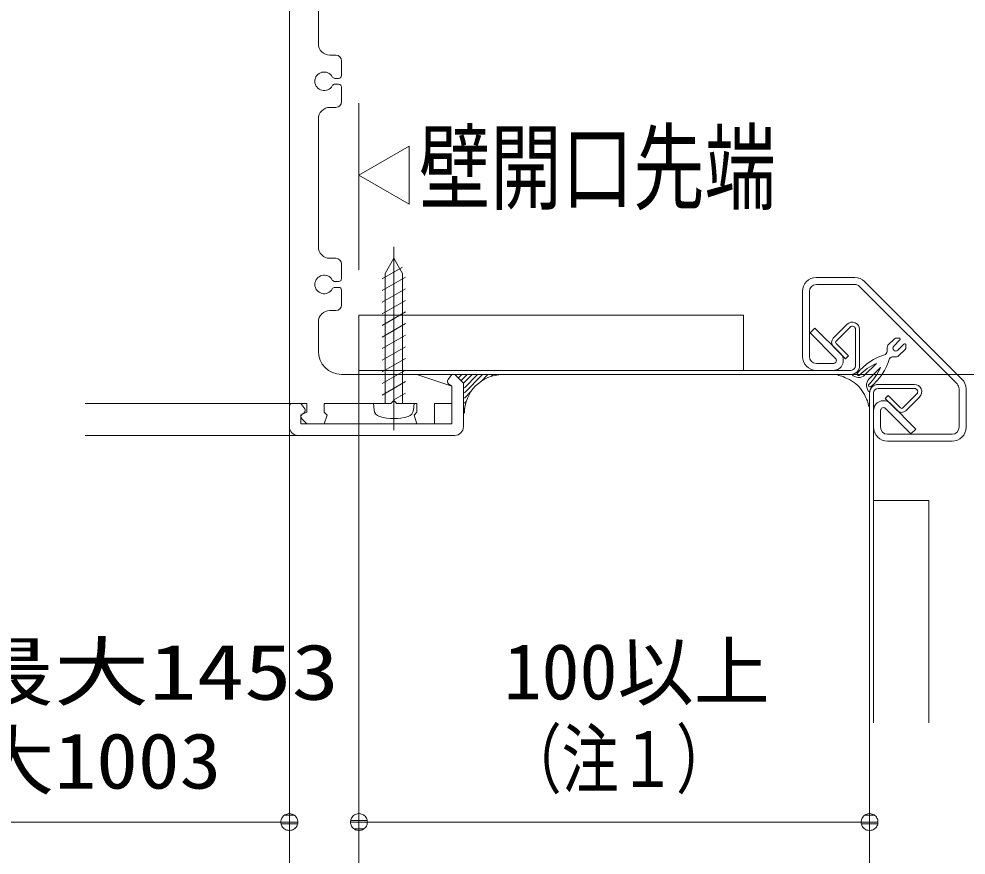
# Model space of a CAD drawing. Units: millimetres on the paper. Extents: x -305 to 305, y -152 to 152.
# Drawn here: x -182.04 to -149.39, y -116.25 to -87.44 of the extents above; entities that cross this region are included whole.
import ezdxf
from ezdxf.enums import TextEntityAlignment as Align

# ---------------------------------------------------------------- set-up
doc = ezdxf.new("R2010")
doc.units = ezdxf.units.MM
doc.linetypes.add('LONG_CHAIN', pattern=[21, 18, -1, 1, -1])
doc.linetypes.add('LONG_DOUBLE_CHAIN', pattern=[21.8, 18, -1, 0.6, -0.6, 0.6, -1])
doc.layers.add('0-1_RV', color=7, linetype='Continuous', lineweight=9)
doc.layers.add('0-3_0', color=7, linetype='Continuous', lineweight=9)
doc.styles.add('ＭＳ ゴシック', font='')
doc.styles.get('ＭＳ ゴシック').set_extended_font_data('MS Gothic')

# ---------------------------------------------------------------- blocks, each defined once
blk = doc.blocks.new('_DOTSMALL')
at = {"layer": '0-3_0'}
for p, q in [((0.0746, 0.1), (-0.0746, 0.1)), ((0.1223, -0.0248), (-0.1223, -0.0248))]:
    blk.add_line(p, q, dxfattribs=at)
for points in [[(0.125, 0), (0.124, 0.0157), (0.1211, 0.0311), (0.1162, 0.046), (0.1095, 0.0602), (0.1011, 0.0735), (0.0911, 0.0856), (0.0797, 0.0963), (0.067, 0.1055), (0.0532, 0.1131), (0.0386, 0.1189), (0.0234, 0.1228), (0.0078, 0.1248), (-0.0078, 0.1248), (-0.0234, 0.1228), (-0.0386, 0.1189), (-0.0532, 0.1131), (-0.067, 0.1055), (-0.0797, 0.0963), (-0.0911, 0.0856), (-0.1011, 0.0735), (-0.1095, 0.0602), (-0.1162, 0.046), (-0.1211, 0.0311), (-0.124, 0.0157), (-0.125, 0), (0, 0)], [(-0.125, 0), (-0.124, -0.0157), (-0.1211, -0.0311), (-0.1162, -0.046), (-0.1095, -0.0602), (-0.1011, -0.0735), (-0.0911, -0.0856), (-0.0797, -0.0963), (-0.067, -0.1055), (-0.0532, -0.1131), (-0.0386, -0.1189), (-0.0234, -0.1228), (-0.0078, -0.1248), (0.0078, -0.1248), (0.0234, -0.1228), (0.0386, -0.1189), (0.0532, -0.1131), (0.067, -0.1055), (0.0797, -0.0963), (0.0911, -0.0856), (0.1011, -0.0735), (0.1095, -0.0602), (0.1162, -0.046), (0.1211, -0.0311), (0.124, -0.0157), (0.125, 0), (0, 0)]]:
    blk.add_lwpolyline(points, close=True, dxfattribs=at)

msp = doc.modelspace()

# ---------------------------------------------------------------- linework, layer by layer
at = {"layer": '0-1_RV'}
for p, q in [((-172.718, -72.547), (-172.718, -100.687)), ((-171.718, -82.887), (-171.718, -88.287)), ((-171.318, -88.687), (-171.118, -88.687)), ((-170.918, -88.887), (-170.918, -89.387)), ((-171.148, -89.487), (-171.018, -89.487)), ((-171.148, -89.687), (-171.018, -89.687)), ((-170.918, -89.787), (-170.918, -90.287)), ((-171.318, -90.487), (-171.118, -90.487)), ((-171.718, -90.887), (-171.718, -95.287)), ((-171.318, -95.687), (-171.118, -95.687)), ((-170.918, -95.887), (-170.918, -96.387)), ((-169.418, -96.207), (-169.118, -95.687)), ((-169.118, -95.687), (-168.818, -96.207)), ((-169.518, -96.398), (-168.818, -95.994)), ((-169.418, -100.687), (-169.418, -96.207)), ((-168.818, -100.687), (-168.818, -96.207)), ((-171.148, -96.487), (-171.018, -96.487)), ((-169.518, -96.798), (-168.718, -96.336)), ((-154.553, -96.348), (-153.231, -96.348)), ((-154.552, -96.588), (-153.231, -96.588)), ((-152.892, -96.488), (-149.533, -99.847)), ((-171.148, -96.687), (-171.018, -96.687)), ((-170.918, -96.787), (-170.918, -97.287)), ((-169.518, -97.198), (-168.718, -96.736)), ((-155.032, -96.827), (-155.032, -99.067)), ((-154.792, -96.828), (-154.792, -99.067)), ((-153.062, -96.658), (-149.703, -100.017)), ((-169.518, -97.598), (-168.718, -97.136)), ((-171.318, -97.487), (-171.118, -97.487)), ((-169.518, -97.998), (-168.718, -97.536)), ((-171.718, -97.887), (-171.718, -98.887)), ((-157.063, -97.647), (-170.318, -97.647)), ((-170.318, -97.647), (-170.318, -99.687)), ((-169.518, -98.398), (-168.718, -97.936)), ((-157.063, -97.647), (-157.063, -99.547)), ((-154.599, -98.09), (-154.769, -98.259)), ((-153.892, -99.136), (-154.769, -98.259)), ((-153.723, -98.966), (-154.599, -98.09)), ((-153.49, -97.96), (-153.968, -98.439)), ((-153.391, -98.059), (-153.869, -98.537)), ((-153.203, -98.137), (-153.203, -99.387)), ((-153.063, -98.137), (-153.063, -99.388)), ((-169.518, -98.798), (-168.718, -98.336)), ((-152.083, -98.684), (-151.861, -98.462)), ((-151.886, -98.713), (-151.674, -98.501)), ((-151.79, -98.433), (-151.702, -98.433)), ((-169.518, -99.198), (-168.718, -98.736)), ((-153.968, -98.721), (-153.544, -99.145)), ((-153.869, -98.622), (-153.445, -99.046)), ((-152.112, -98.755), (-152.112, -98.898)), ((-151.744, -98.855), (-151.532, -98.643)), ((-151.715, -99.052), (-151.493, -98.83)), ((-151.464, -98.759), (-151.464, -98.671)), ((-169.518, -99.598), (-168.718, -99.136)), ((-153.445, -99.046), (-153.544, -99.145)), ((-152.169, -98.996), (-152.141, -98.969)), ((-152.027, -99.138), (-152, -99.11)), ((-151.786, -99.081), (-151.929, -99.081)), ((-153.363, -99.547), (-170.318, -99.547)), ((-169.518, -99.998), (-168.718, -99.536)), ((-153.933, -99.307), (-154.552, -99.307)), ((-153.933, -99.547), (-154.552, -99.547)), ((-152.88, -99.707), (-152.479, -99.307)), ((-152.738, -99.849), (-152.338, -99.448)), ((-170.918, -99.687), (-168.318, -99.687)), ((-153.363, -99.687), (-170.518, -99.687)), ((-170.318, -99.687), (-170.318, -120.461)), ((-168.318, -99.687), (-167.118, -100.087)), ((-167.118, -99.687), (-167.249, -99.868)), ((-167.118, -99.687), (-167.018, -99.687)), ((-167.018, -99.687), (-166.718, -99.987)), ((-166.98, -99.72), (-166.953, -99.693)), ((-166.883, -99.803), (-166.773, -99.693)), ((-166.787, -99.886), (-166.594, -99.693)), ((-166.711, -99.99), (-166.414, -99.693)), ((-166.685, -100.144), (-166.234, -99.693)), ((-166.685, -100.323), (-166.055, -99.693)), ((-166.109, -99.926), (-165.875, -99.693)), ((-165.758, -99.755), (-165.695, -99.693)), ((-165.527, -99.704), (-165.516, -99.693)), ((-153.788, -99.687), (-153.323, -99.687)), ((-172.718, -100.187), (-172.718, -116.111)), ((-169.518, -100.398), (-168.718, -99.936)), ((-167.118, -100.087), (-167.227, -100.008)), ((-167.118, -100.087), (-167.118, -100.687)), ((-167.118, -100.087), (-167.118, -101.387)), ((-166.718, -99.987), (-166.718, -101.487)), ((-151.168, -100.032), (-152.418, -100.032)), ((-151.168, -100.172), (-152.418, -100.172)), ((-149.632, -100.186), (-149.632, -101.508)), ((-149.392, -100.186), (-149.392, -101.508)), ((-169.118, -100.567), (-168.718, -100.336)), ((-166.685, -100.503), (-166.452, -100.269)), ((-152.718, -100.758), (-152.718, -100.292)), ((-152.718, -100.332), (-152.718, -111.687)), ((-152.578, -100.332), (-152.578, -111.687)), ((-152.077, -100.414), (-152.176, -100.513)), ((-151.752, -100.937), (-152.176, -100.513)), ((-151.653, -100.838), (-152.077, -100.414)), ((-151.09, -100.36), (-151.568, -100.838)), ((-150.991, -100.459), (-151.469, -100.938)), ((-172.718, -100.687), (-179.756, -100.687)), ((-172.718, -100.787), (-172.718, -101.487)), ((-172.318, -100.687), (-172.187, -100.868)), ((-171.518, -100.687), (-169.218, -100.687)), ((-171.518, -100.687), (-171.518, -100.987)), ((-169.798, -100.911), (-169.818, -100.687)), ((-169.118, -100.587), (-169.218, -100.687)), ((-169.118, -100.587), (-169.018, -100.687)), ((-169.018, -100.687), (-168.318, -100.687)), ((-168.437, -100.911), (-168.418, -100.687)), ((-168.318, -100.687), (-168.318, -100.987)), ((-167.718, -100.687), (-167.118, -100.687)), ((-167.718, -100.687), (-167.718, -101.387)), ((-166.685, -100.682), (-166.623, -100.62)), ((-166.685, -100.862), (-166.674, -100.851)), ((-152.167, -100.862), (-151.29, -101.738)), ((-172.318, -101.087), (-172.209, -101.008)), ((-172.318, -101.087), (-172.318, -101.387)), ((-172.118, -100.987), (-172.262, -101.057)), ((-171.518, -100.987), (-171.418, -101.087)), ((-171.418, -101.087), (-171.518, -101.387)), ((-168.318, -100.987), (-168.418, -101.087)), ((-168.318, -101.387), (-168.418, -101.087)), ((-152.578, -100.902), (-152.578, -101.508)), ((-152.338, -100.902), (-152.338, -101.508)), ((-172.718, -101.487), (-172.718, -120.461)), ((-172.318, -101.387), (-167.118, -101.387)), ((-172.118, -101.387), (-172.288, -101.218)), ((-172.118, -101.387), (-171.518, -101.387)), ((-168.318, -101.387), (-167.718, -101.387)), ((-172.398, -101.787), (-179.756, -101.787)), ((-172.418, -101.787), (-167.018, -101.787)), ((-149.872, -101.748), (-152.098, -101.748)), ((-149.872, -101.988), (-152.098, -101.988)), ((-150.678, -104.032), (-152.578, -104.032)), ((-150.678, -104.032), (-150.678, -111.687)), ((-152.718, -111.687), (-152.718, -123.125)), ((-152.718, -111.687), (-152.718, -116.111)), ((-172.718, -115.111), (-215.156, -115.111)), ((-152.718, -115.111), (-170.318, -115.111))]:
    msp.add_line(p, q, dxfattribs=at)
at = {"layer": '0-1_RV', "linetype": 'LONG_DOUBLE_CHAIN'}
for p, q in [((-170.318, -90.346), (-170.318, -96.087)), ((-153.323, -99.687), (-130.722, -99.691))]:
    msp.add_line(p, q, dxfattribs=at)
at = {"layer": '0-1_RV', "linetype": 'LONG_CHAIN'}
msp.add_line((-169.118, -95.287), (-169.118, -101.607), dxfattribs=at)
at = {"layer": '0-1_RV'}
for points in [[(-172.718, -100.687), (-172.118, -100.687), (-172.118, -100.987)], [(-151.997, -100.692), (-151.12, -101.569), (-151.29, -101.738)]]:
    msp.add_lwpolyline(points, dxfattribs=at)
for centre, radius, start, end in [((-171.318, -88.287), 0.4, 180, 270), ((-171.118, -88.887), 0.2, 0, 90), ((-171.518, -89.587), 0.32, 28.4369, 331.5631), ((-171.148, -89.387), 0.1, 208.4369, 270), ((-171.018, -89.387), 0.1, 270, 0), ((-171.148, -89.787), 0.1, 90, 151.5631), ((-171.018, -89.787), 0.1, 0, 90), ((-171.118, -90.287), 0.2, 270, 0), ((-171.318, -90.887), 0.4, 90, 180), ((-171.318, -95.287), 0.4, 180, 270), ((-171.118, -95.887), 0.2, 0, 90), ((-171.518, -96.587), 0.32, 28.4369, 331.5631), ((-171.148, -96.387), 0.1, 208.4369, 270), ((-171.018, -96.387), 0.1, 270, 0), ((-154.552, -96.828), 0.48, 90, 180), ((-154.552, -96.828), 0.24, 90, 180), ((-153.231, -96.828), 0.48, 45, 90), ((-153.231, -96.828), 0.24, 45, 90), ((-171.148, -96.787), 0.1, 90, 151.5631), ((-171.018, -96.787), 0.1, 0, 90), ((-171.318, -97.887), 0.4, 90, 180), ((-171.118, -97.287), 0.2, 270, 0), ((-153.313, -98.137), 0.25, 360, 135), ((-153.313, -98.137), 0.11, 360, 135), ((-153.827, -98.58), 0.2, 135, 225), ((-153.827, -98.58), 0.06, 135, 225), ((-151.79, -98.533), 0.1, 90, 135), ((-151.702, -98.473), 0.04, 315, 90), ((-170.918, -98.887), 0.8, 180, 270), ((-152.212, -98.898), 0.1, 315, 0), ((-152.012, -98.755), 0.1, 135, 180), ((-151.815, -98.784), 0.1, 135, 315), ((-151.504, -98.671), 0.04, 0, 135), ((-151.564, -98.759), 0.1, 315, 0), ((-154.552, -99.067), 0.48, 180, 270), ((-154.552, -99.067), 0.24, 180, 270), ((-153.963, -99.207), 0.34, 270, 45), ((-153.963, -99.207), 0.1, 270, 45), ((-151.597, -100.913), 2, 106.6117, 140.8571), ((-153.944, -98.566), 2, 309.1429, 343.3881), ((-151.929, -99.181), 0.1, 90, 135), ((-151.786, -98.981), 0.1, 270, 315), ((-153.363, -99.387), 0.16, 270, 0), ((-153.363, -99.387), 0.3, 270, 0), ((-151.652, -101.128), 2, 114.4269, 135.4268), ((-154.159, -98.621), 2, 314.5732, 335.5732), ((-167.168, -99.927), 0.1, 144.1582, 233.9772), ((-165.356, -101.022), 1.329, 90, 180), ((-153.788, -99.707), 0.02, 90, 270), ((-153.788, -100.127), 0.4, 57.4586, 90), ((-153.444, -99.587), 0.24, 237.4586, 248.9277), ((-153.962, -100.931), 1.2, 21.0723, 68.9277), ((-153.092, -99.495), 0.3, 219.6937, 315), ((-153.188, -99.627), 0.02, 360, 3.3483), ((-153.096, -99.672), 0.056, 157.5075, 294.477), ((-152.526, -100.061), 0.3, 135, 230.3063), ((-149.872, -100.186), 0.48, 0, 45), ((-152.703, -100.065), 0.056, 155.523, 292.4925), ((-152.418, -100.332), 0.3, 90, 180), ((-152.658, -100.157), 0.02, 86.6517, 90), ((-152.418, -100.332), 0.16, 90, 180), ((-151.168, -100.282), 0.25, 315, 90), ((-151.168, -100.282), 0.11, 315, 90), ((-149.872, -100.186), 0.24, 0, 45), ((-152.618, -100.413), 0.24, 201.0723, 212.5414), ((-153.158, -100.758), 0.4, 0, 32.5414), ((-172.618, -100.787), 0.1, 90, 180), ((-172.268, -100.927), 0.1, 306.0228, 35.8418), ((-152.738, -100.758), 0.02, 180, 0), ((-152.238, -100.932), 0.34, 45, 180), ((-152.238, -100.932), 0.1, 45, 180), ((-151.611, -100.796), 0.06, 225, 315), ((-172.218, -101.147), 0.1, 115.9892, 225.2397), ((-169.539, -100.888), 0.26, 184.9994, 254.119), ((-169.118, -99.407), 1.8, 254.1191, 285.8811), ((-168.696, -100.888), 0.26, 285.8818, 355.0004), ((-151.611, -100.796), 0.2, 225, 315), ((-172.418, -101.487), 0.3, 180, 270), ((-167.018, -101.487), 0.3, 270, 0), ((-152.098, -101.508), 0.48, 180, 270), ((-152.098, -101.508), 0.24, 180, 270), ((-149.872, -101.508), 0.48, 270, 360), ((-149.872, -101.508), 0.24, 270, 360)]:
    msp.add_arc(centre, radius, start, end, dxfattribs=at)
at = {"layer": '0-3_0'}
msp.add_lwpolyline([(-168.586, -93.823), (-170.318, -92.823), (-168.586, -91.823)], close=True, dxfattribs=at)

# ---------------------------------------------------------------- block references
at = {"layer": '0-1_RV', "xscale": 2.32, "yscale": 2.32}
for p in [(-172.718, -115.111), (-152.718, -115.111)]:
    msp.add_blockref('_DOTSMALL', p, dxfattribs=at)
at = {"layer": '0-1_RV', "xscale": 2.32, "yscale": 2.32, "rotation": 180}
msp.add_blockref('_DOTSMALL', (-170.318, -115.111), dxfattribs=at)

# ---------------------------------------------------------------- texts
at = {"layer": '0-1_RV', "style": 'ＭＳ ゴシック'}
for s, height, width, p in [('壁開口先端', 2.405, 0.75, (-168.247, -94.477)), ('1621/1616の場合：最大1453', 1.924, 1.25, (-211.955, -111.475)), ('1216の場合    \u3000：最大1003', 1.921, 1.1, (-212.489, -114.535)), ('（注１）', 1.924, 0.75, (-165.297, -114.481))]:
    msp.add_text(s, height=height, dxfattribs=dict(at, width=width)).set_placement(p, align=Align.BOTTOM_LEFT)
msp.add_text('100以上', height=1.924, dxfattribs=at).set_placement((-165.333, -111.461), align=Align.BOTTOM_LEFT)

doc.saveas('drawing.dxf')
